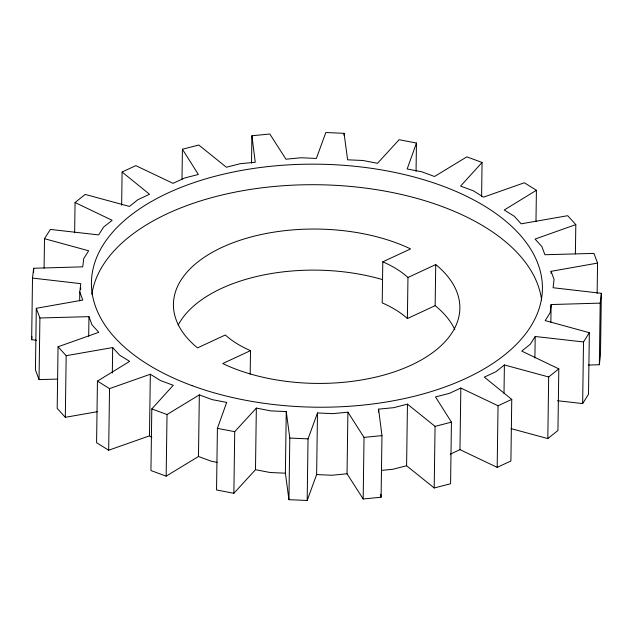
<?xml version="1.0" encoding="UTF-8"?>
<svg xmlns="http://www.w3.org/2000/svg" width="633" height="633" viewBox="0 0 633 633"><rect width="100%" height="100%" fill="white"/><g stroke="black" fill="none" stroke-linecap="round" stroke-linejoin="round"><path stroke-width="0.95" d="M36.477 340.253L31.65 339.699L32.512 278.085L33.668 268.265L82.749 266.841L83.714 258.66L88.667 250.787L44.5 238.704L44.096 268.044M33.612 272.174L33.668 268.265M32.512 278.085L80.763 283.655L79.782 291.987L82.788 300.066L36.295 308.295L35.44 369.909L39.04 379.602L57.682 379.096M39.04 379.602L39.903 317.988L36.295 308.295M39.903 317.988L88.96 316.658L92.014 324.887L98.78 332.309L58.054 346.781L57.192 408.396L65.31 417.305L97.292 411.711M65.31 417.305L66.172 355.691L58.054 346.781M74.639 232.833L75.058 202.52L85.186 194.418L129.464 206.429L137.899 199.672L149.546 194.268L122.098 172.01L135.818 165.632L173.031 183.348L184.464 178.039L198.366 174.463L182.415 149.238L198.802 145.028L226.408 167.247L240.057 163.741L255.265 162.238L251.902 135.771L269.824 134.006L285.958 159.223L300.889 157.752L316.373 158.432L325.821 132.526L344.067 133.326L347.612 159.809L362.82 160.481L377.513 163.298L399.13 139.711L416.459 143.034L416.055 171.393M79.663 300.786L79.782 291.987M80.684 289.518L80.707 287.564M88.683 336.218L88.96 316.658M66.172 355.691L112.682 347.557L119.574 355.113L129.646 361.38L97.442 381.106L96.588 442.72L108.67 450.237L149.467 435.852L151.833 437.324M108.67 450.237L109.533 388.622L97.442 381.106M112.326 372.987L112.682 347.557M121.639 205.258L122.098 172.01M149.467 435.852L150.33 374.238L109.533 388.622M150.33 374.238L160.584 380.615L173.268 385.283L151.801 408.934L150.939 470.541L166.162 476.151L198.469 456.496L211.382 461.251L217.159 462.359M166.162 476.151L167.025 414.536L199.332 394.889L212.245 399.645L226.685 402.406L217.404 428.359L216.541 489.966L233.87 493.289L255.487 469.702L256.341 408.095L271.043 410.904L286.251 411.577L289.795 438.06L288.933 499.674L307.179 500.474L316.627 474.568L317.489 412.953L332.966 413.642L347.905 412.17L364.03 437.379L363.176 498.994L381.098 497.229L381.96 435.615L378.589 409.147L393.797 407.652L407.454 404.139L435.061 426.365L434.198 487.972L450.585 483.762L451.44 422.148L435.496 396.923L449.39 393.354L460.824 388.037L498.036 405.761L511.757 399.383L510.902 460.99L497.182 467.368L459.969 449.652L450.292 454.146M181.995 179.558L182.415 149.238M198.469 456.496L199.332 394.889M233.87 493.289L234.732 431.674L256.341 408.095M251.523 163.156L251.902 135.771M250.177 374.111L250.502 350.635L248.611 349.82A106.661 57.468 0.8 0 1 226.559 336.107L225.332 334.984L197.567 347.881L195.676 346.346A143.232 77.171 0.8 0 1 221.985 247.376A143.232 77.171 0.8 0 1 408 247.701L410.548 248.927L382.783 261.825L382.213 302.898L384.096 303.721A106.661 57.468 0.8 0 1 406.157 317.434L407.383 318.549L435.148 305.652L437.039 307.187A143.232 77.171 0.8 0 1 454.81 329.532M288.933 499.674L285.388 473.191L286.251 411.577M307.179 500.474L308.042 438.867L317.489 412.953M344.036 135.288L344.067 133.326M363.176 498.994L347.042 473.777L347.905 412.17M378.55 412.083L378.589 409.147M407.383 318.549L407.961 277.476L406.726 276.36A106.661 57.468 0.8 0 0 384.674 262.648L382.783 261.825M434.198 487.972L406.592 465.753L407.454 404.139M435.148 305.652L435.726 264.578L407.961 277.476M459.969 449.652L460.824 388.037M481.586 196.681L482.061 162.459L466.837 156.849L434.531 176.504L421.618 171.749L407.177 168.979L416.459 143.034M497.182 467.368L498.036 405.761M504.003 393.322L504.398 364.964L548.676 376.967L558.804 368.865L521.734 351.093L530.327 344.217L535.194 336.487L583.515 341.962L589.355 332.689L545.195 320.607L550.148 312.734L551.114 304.544L600.195 303.12L601.35 293.301L553.092 287.738L554.081 279.406L551.074 271.328L597.56 263.091L593.96 253.398L544.902 254.727L541.848 246.506L535.075 239.076L575.808 224.604L575.397 253.944M535.977 221.574L536.412 190.28L524.33 182.763L483.533 197.148L473.278 190.778L460.595 186.102L482.061 162.459M534.893 358.001L535.194 336.487M511.076 428.62L547.814 438.582L548.676 376.967M551.042 273.282L551.074 271.328M550.868 322.15L551.114 304.544M558.804 368.865L557.942 430.48L547.814 438.582M557.531 400.729L582.653 403.577L583.515 341.962M589.355 332.689L588.5 394.296L582.653 403.577M597.141 293.411L597.56 263.091M588.532 365.051L599.332 364.735L600.195 303.12M601.35 293.301L600.488 354.915L599.332 364.735M31.65 339.699L31.998 336.748M44.5 238.704L50.347 229.423L98.669 234.906L103.535 227.168L112.128 220.3L75.058 202.52M504.398 364.964L495.955 371.713L484.316 377.126L511.757 399.383M536.412 190.28L504.216 210.014L514.289 216.272L521.173 223.829L567.69 215.695L575.808 224.604M250.502 350.635L222.737 363.54L225.293 364.766A143.232 77.171 0.8 0 0 411.3 365.091A143.232 77.171 0.8 0 0 437.609 266.113L435.726 264.578M435.061 426.365L451.44 422.148M406.592 465.753L392.943 469.259L381.533 470.382M364.03 437.379L381.96 435.615M347.042 473.777L332.111 475.248L316.627 474.568M289.795 438.06L308.042 438.867M285.388 473.191L270.18 472.519L255.487 469.702M217.404 428.359L234.732 431.674M151.801 408.934L167.025 414.536M380.726 494.286L381.098 497.229M178.142 325.148A143.232 77.171 0.8 0 1 382.49 279.588M91.848 294.408A225.514 121.504 0.8 0 1 317.639 184.733A225.514 121.504 0.8 0 1 541.587 299.939M192.036 385.632A225.514 121.504 0.8 0 0 541.975 295.619A225.514 121.504 0.8 0 0 216.771 175.832A225.514 121.504 0.8 0 0 192.036 385.632"/></g></svg>
